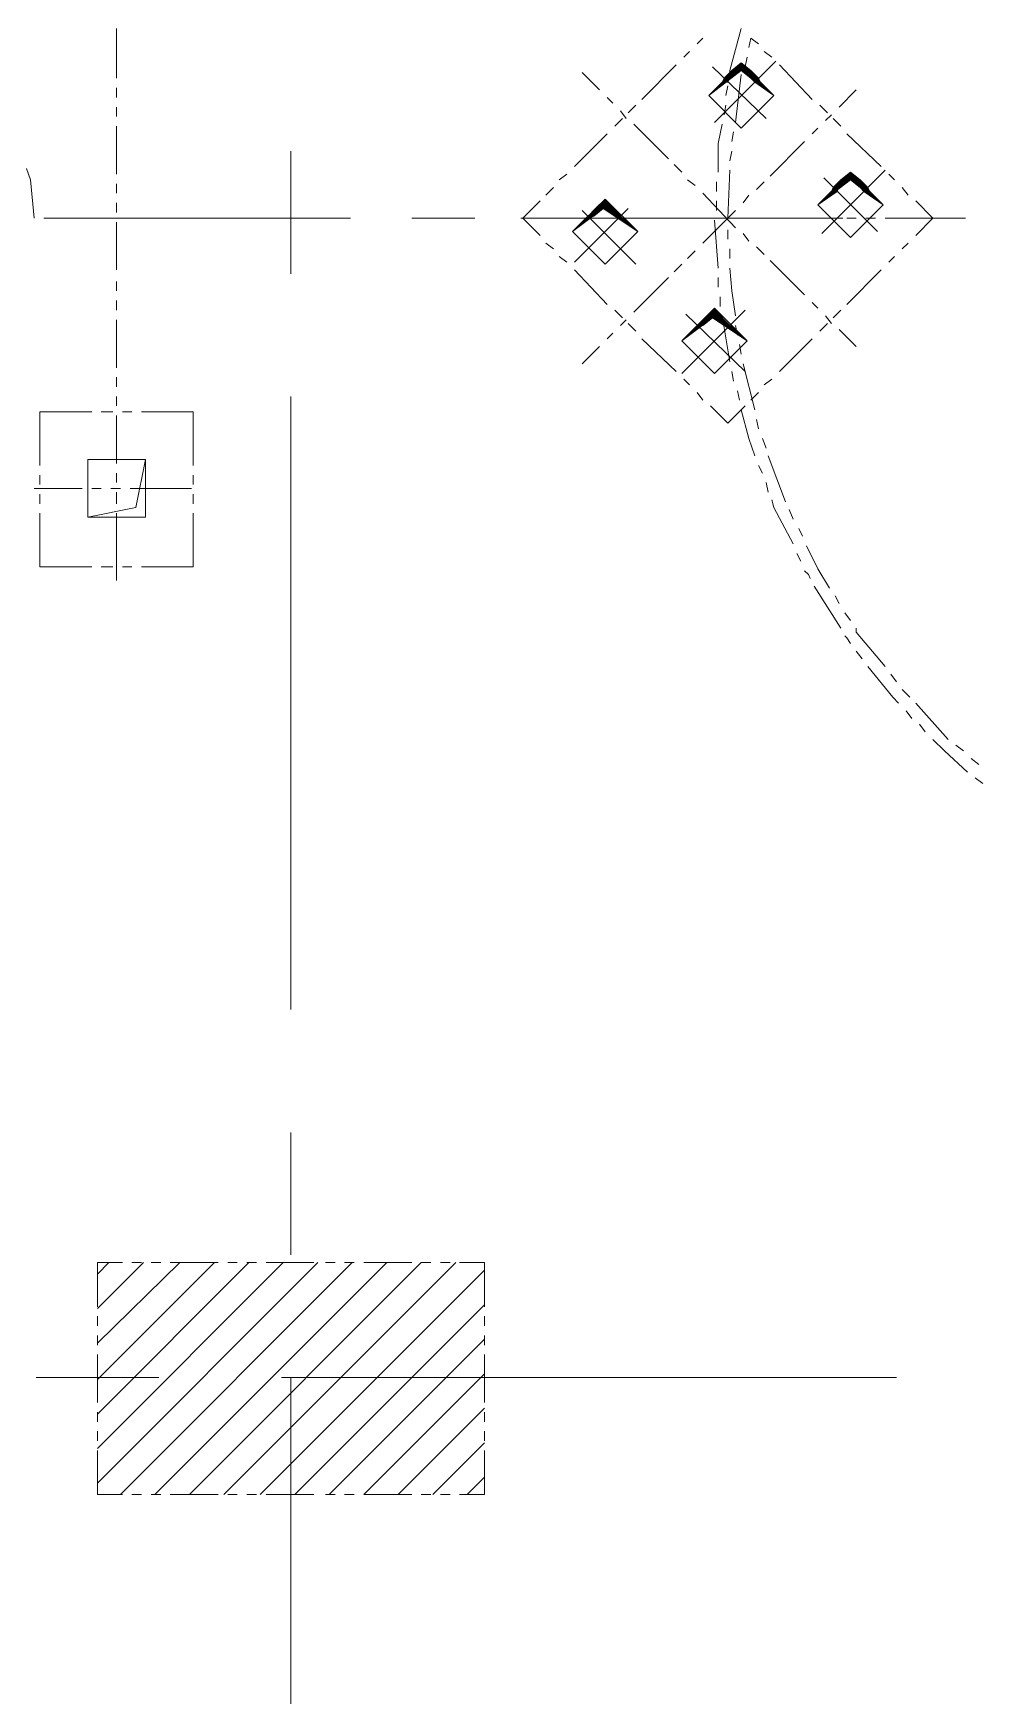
# Model space of a CAD drawing. Header units: millimetres. Extents: x 29 to 95071, y 20 to 67221.
# Drawn here: x 43362 to 45818, y 33362 to 37662 of the extents above; entities that cross this region are included whole.
import ezdxf

# ---------------------------------------------------------------- set-up
doc = ezdxf.new("R2010")
doc.units = ezdxf.units.MM

msp = doc.modelspace()

# ---------------------------------------------------------------- hatches: boundary and pattern name
h = msp.add_hatch(color=7)
h.dxf.hatch_style = 2
h.paths.add_polyline_path([(45193.1, 37585.4), (45217.9, 37565.6), (45168.3, 37565.6)])
h = msp.add_hatch(color=7)
h.paths.add_polyline_path([(45163.4, 37545.7), (45148.5, 37545.7), (45158.4, 37535.8)])
h.paths.add_polyline_path([(45148.5, 37545.7), (45158.4, 37535.8), (45143.5, 37535.8)])
h = msp.add_hatch(color=7)
h.paths.add_polyline_path([(45193.1, 37565.6), (45168.3, 37565.6), (45163.4, 37545.7)])
h.paths.add_polyline_path([(45168.3, 37565.6), (45163.4, 37545.7), (45148.5, 37545.7)])
h = msp.add_hatch(color=7)
h.paths.add_polyline_path([(45217.9, 37565.6), (45193.1, 37565.6), (45237.7, 37545.7)])
h.paths.add_polyline_path([(45193.1, 37565.6), (45237.7, 37545.7), (45217.9, 37545.7)])
h = msp.add_hatch(color=7)
h.paths.add_polyline_path([(45237.7, 37545.7), (45217.9, 37545.7), (45227.8, 37535.8)])
h.paths.add_polyline_path([(45217.9, 37545.7), (45227.8, 37535.8)])
h = msp.add_hatch(color=7)
h.dxf.hatch_style = 2
h.paths.add_polyline_path([(45237.7, 37545.7), (45242.7, 37535.8), (45227.8, 37535.8)])
h = msp.add_hatch(color=7)
h.dxf.hatch_style = 2
h.paths.add_polyline_path([(45143.5, 37535.8), (45153.5, 37535.8), (45108.9, 37501.1)])
h = msp.add_hatch(color=7)
h.paths.add_polyline_path([(45153.5, 37535.8), (45143.5, 37535.8)])
h.paths.add_polyline_path([(45153.5, 37535.8), (45143.5, 37535.8), (45158.4, 37535.8)])
h = msp.add_hatch(color=7)
h.paths.add_polyline_path([(45242.7, 37535.8), (45227.8, 37535.8)])
h.paths.add_polyline_path([(45242.7, 37535.8), (45227.8, 37535.8)])
h.paths.add_polyline_path([(45227.8, 37535.8), (45242.7, 37535.8), (45277.4, 37501.1)])
h = msp.add_hatch(color=7)
h.paths.add_polyline_path([(45475.6, 37283), (45450.9, 37283), (45445.9, 37263.2)])
h.paths.add_polyline_path([(45450.9, 37283), (45445.9, 37263.2), (45431, 37263.2)])
h = msp.add_hatch(color=7)
h.dxf.hatch_style = 2
h.paths.add_polyline_path([(45475.6, 37302.9), (45500.4, 37283), (45450.9, 37283)])
h = msp.add_hatch(color=7)
h.paths.add_polyline_path([(45500.4, 37283), (45475.6, 37283), (45520.2, 37263.2)])
h.paths.add_polyline_path([(45475.6, 37283), (45520.2, 37263.2), (45500.4, 37263.2)])
h = msp.add_hatch(color=7)
h.dxf.hatch_style = 2
h.paths.add_polyline_path([(45426.1, 37253.3), (45440.9, 37253.3), (45391.4, 37218.6)])
h = msp.add_hatch(color=7)
h.paths.add_polyline_path([(45445.9, 37263.2), (45431, 37263.2), (45440.9, 37253.3)])
h.paths.add_polyline_path([(45431, 37263.2), (45440.9, 37253.3), (45426.1, 37253.3)])
h = msp.add_hatch(color=7)
h.paths.add_polyline_path([(45520.2, 37263.2), (45500.4, 37263.2), (45510.3, 37253.3)])
h.paths.add_polyline_path([(45500.4, 37263.2), (45510.3, 37253.3)])
h = msp.add_hatch(color=7)
h.dxf.hatch_style = 2
h.paths.add_polyline_path([(45520.2, 37263.2), (45525.2, 37253.3), (45510.3, 37253.3)])
h = msp.add_hatch(color=7)
h.paths.add_polyline_path([(45525.2, 37253.3), (45510.3, 37253.3)])
h.paths.add_polyline_path([(45525.2, 37253.3), (45510.3, 37253.3)])
h.paths.add_polyline_path([(45510.3, 37253.3), (45525.2, 37253.3), (45559.9, 37218.6)])
h = msp.add_hatch(color=7)
h.paths.add_polyline_path([(44836.2, 37208.7), (44816.4, 37208.7), (44811.5, 37188.9)])
h.paths.add_polyline_path([(44816.4, 37208.7), (44811.5, 37188.9), (44796.6, 37188.9)])
h = msp.add_hatch(color=7)
h.dxf.hatch_style = 2
h.paths.add_polyline_path([(44841.2, 37233.5), (44861, 37208.7), (44816.4, 37208.7)])
h = msp.add_hatch(color=7)
h.paths.add_polyline_path([(44861, 37208.7), (44836.2, 37208.7), (44880.9, 37188.9)])
h.paths.add_polyline_path([(44836.2, 37208.7), (44880.9, 37188.9), (44866, 37188.9)])
h = msp.add_hatch(color=7)
h.paths.add_polyline_path([(44801.5, 37183.9), (44796.6, 37188.9)])
h.paths.add_polyline_path([(44796.6, 37188.9), (44801.5, 37183.9), (44791.6, 37183.9)])
h.paths.add_polyline_path([(44801.5, 37183.9), (44791.6, 37183.9), (44756.9, 37149.2)])
h = msp.add_hatch(color=7)
h.dxf.hatch_style = 2
h.paths.add_polyline_path([(44796.6, 37188.9), (44811.5, 37188.9), (44801.5, 37183.9)])
h = msp.add_hatch(color=7)
h.paths.add_polyline_path([(44880.9, 37188.9), (44866, 37188.9), (44875.9, 37183.9)])
h.paths.add_polyline_path([(44866, 37188.9), (44875.9, 37183.9)])
h = msp.add_hatch(color=7)
h.dxf.hatch_style = 2
h.paths.add_polyline_path([(44880.9, 37188.9), (44885.8, 37183.9), (44875.9, 37183.9)])
h = msp.add_hatch(color=7)
h.paths.add_polyline_path([(44885.8, 37183.9), (44890.8, 37183.9), (44875.9, 37183.9)])
h.paths.add_polyline_path([(44890.8, 37183.9), (44875.9, 37183.9)])
h.paths.add_polyline_path([(44875.9, 37183.9), (44890.8, 37183.9), (44925.5, 37149.2)])
h = msp.add_hatch(color=7)
h.dxf.hatch_style = 2
h.paths.add_polyline_path([(45123.7, 36951), (45143.5, 36926.2), (45098.9, 36926.2)])
h = msp.add_hatch(color=7)
h.dxf.hatch_style = 2
h.paths.add_polyline_path([(45074.2, 36901.4), (45084.1, 36901.4), (45039.5, 36866.7)])
h = msp.add_hatch(color=7)
h.paths.add_polyline_path([(45094, 36906.3), (45079.1, 36906.3), (45084.1, 36901.4)])
h.paths.add_polyline_path([(45079.1, 36906.3), (45084.1, 36901.4), (45074.2, 36901.4)])
h = msp.add_hatch(color=7)
h.paths.add_polyline_path([(45118.8, 36926.2), (45098.9, 36926.2), (45094, 36906.3)])
h.paths.add_polyline_path([(45098.9, 36926.2), (45094, 36906.3), (45079.1, 36906.3)])
h = msp.add_hatch(color=7)
h.paths.add_polyline_path([(45143.5, 36926.2), (45118.8, 36926.2), (45163.4, 36906.3)])
h.paths.add_polyline_path([(45118.8, 36926.2), (45163.4, 36906.3), (45148.5, 36906.3)])
h = msp.add_hatch(color=7)
h.paths.add_polyline_path([(45163.4, 36906.3), (45148.5, 36906.3), (45158.4, 36901.4)])
h.paths.add_polyline_path([(45148.5, 36906.3), (45158.4, 36901.4)])
h = msp.add_hatch(color=7)
h.dxf.hatch_style = 2
h.paths.add_polyline_path([(45163.4, 36906.3), (45173.3, 36901.4), (45158.4, 36901.4)])
h = msp.add_hatch(color=7)
h.paths.add_polyline_path([(45173.3, 36901.4), (45158.4, 36901.4)])
h.paths.add_polyline_path([(45173.3, 36901.4), (45158.4, 36901.4)])
h.paths.add_polyline_path([(45158.4, 36901.4), (45173.3, 36901.4), (45208, 36866.7)])

# ---------------------------------------------------------------- linework, layer by layer
at = {"color": 7, "lineweight": 0}
for points in [[(43577.3, 37545.7), (43577.3, 37674.6)], [(45193.1, 37674.6), (45163.4, 37565.6), (45163.4, 37550.7)], [(45094, 37649.8), (45079.1, 37635)], [(45217.9, 37649.8), (45212.9, 37625)], [(45237.7, 37635), (45217.9, 37649.8)], [(45024.6, 37580.4), (44935.4, 37491.2)], [(45059.3, 37615.1), (45044.4, 37600.3)], [(45193.1, 37585.4), (45108.9, 37501.1), (45193.1, 37565.6)], [(45282.3, 37590.3), (45123.7, 37431.7)], [(45277.4, 37501.1), (45193.1, 37585.4)], [(45208, 37600.3), (45203, 37575.5)], [(45272.4, 37600.3), (45252.6, 37615.1)], [(45376.5, 37491.2), (45292.2, 37580.4)], [(44826.3, 37516), (44781.7, 37560.6)], [(45257.5, 37441.7), (45118.8, 37575.5)], [(45193.1, 37555.7), (45178.2, 37431.7)], [(45193.1, 37565.6), (45277.4, 37501.1)], [(43577.3, 37496.2), (43577.3, 37521)], [(44861, 37481.3), (44846.2, 37496.2)], [(45193.1, 37416.9), (45108.9, 37501.1)], [(45158.4, 37525.9), (45153.5, 37501.1)], [(45277.4, 37501.1), (45193.1, 37416.9)], [(45490.5, 37516), (45445.9, 37471.4)], [(43577.3, 37446.6), (43577.3, 37471.4)], [(44895.7, 37441.7), (44880.9, 37461.5)], [(44920.5, 37476.3), (44900.7, 37456.5)], [(45153.5, 37476.3), (45148.5, 37451.6)], [(45416.2, 37456.5), (45396.3, 37476.3)], [(45426.1, 37451.6), (45411.2, 37436.7)], [(43577.3, 37297.9), (43577.3, 37421.8)], [(44885.8, 37441.7), (44866, 37421.8)], [(45004.8, 37337.6), (44915.5, 37426.8)], [(45143.5, 37426.8), (45133.6, 37377.2), (45133.6, 37302.9)], [(45391.4, 37416.9), (45376.5, 37402)], [(45450.9, 37421.8), (45431, 37441.7)], [(44846.2, 37402), (44761.9, 37317.7)], [(45173.3, 37407), (45168.3, 37382.2)], [(45356.7, 37382.2), (45267.5, 37293)], [(45554.9, 37317.7), (45465.7, 37402)], [(44028.3, 37040.2), (44028.3, 37357.4)], [(45039.5, 37302.9), (45019.6, 37322.7)], [(45168.3, 37357.4), (45163.4, 37332.6)], [(43364.2, 37183.9), (43354.2, 37283), (43344.3, 37312.8)], [(44742.1, 37297.9), (44722.2, 37283)], [(45074.2, 37268.2), (45054.3, 37283)], [(45163.4, 37307.8), (45158.4, 37183.9), (45158.4, 37179)], [(45475.6, 37302.9), (45391.4, 37218.6), (45475.6, 37283)], [(45564.9, 37307.8), (45401.3, 37144.3)], [(45545, 37149.2), (45406.2, 37288)], [(45475.6, 37283), (45559.9, 37218.6), (45475.6, 37302.9)], [(45589.6, 37283), (45574.8, 37297.9)], [(43577.3, 37248.3), (43577.3, 37273.1)], [(44707.4, 37263.2), (44687.5, 37243.4)], [(45178.2, 37159.1), (45094, 37248.3)], [(45128.7, 37278.1), (45128.7, 37253.3)], [(45212.9, 37243.4), (45198.1, 37223.6)], [(45252.6, 37278.1), (45232.8, 37258.3)], [(45624.3, 37243.4), (45609.5, 37263.2)], [(43577.3, 37198.8), (43577.3, 37223.6)], [(44672.7, 37228.5), (44628.1, 37183.9)], [(44841.2, 37233.5), (44756.9, 37149.2), (44836.2, 37208.7)], [(44900.7, 37208.7), (44761.9, 37069.9)], [(44920.5, 37065), (44781.7, 37203.7)], [(44836.2, 37208.7), (44925.5, 37149.2), (44841.2, 37233.5)], [(45178.2, 37203.7), (45094, 37119.5)], [(45128.7, 37228.5), (45128.7, 37203.7)], [(45475.6, 37134.3), (45391.4, 37218.6)], [(45559.9, 37218.6), (45475.6, 37134.3)], [(45688.8, 37183.9), (45644.2, 37228.5)], [(44182, 37183.9), (43388.9, 37183.9)], [(43577.3, 37050.1), (43577.3, 37174)], [(44504.2, 37183.9), (44340.6, 37183.9)], [(44687.5, 37183.9), (44623.1, 37183.9)], [(44672.7, 37139.3), (44628.1, 37183.9)], [(45455.8, 37183.9), (44662.8, 37183.9)], [(44737.1, 37183.9), (44712.3, 37183.9)], [(44786.7, 37183.9), (44761.9, 37183.9)], [(44940.3, 37183.9), (44816.4, 37183.9)], [(44989.9, 37183.9), (44965.1, 37183.9)], [(45039.5, 37183.9), (45014.7, 37183.9)], [(45188.2, 37183.9), (45064.2, 37183.9)], [(45123.7, 37179), (45133.6, 37055)], [(45158.4, 37154.2), (45158.4, 37129.4)], [(45237.7, 37183.9), (45212.9, 37183.9)], [(45287.3, 37183.9), (45262.5, 37183.9)], [(45440.9, 37183.9), (45312.1, 37183.9)], [(45490.5, 37183.9), (45465.7, 37183.9)], [(45540.1, 37183.9), (45515.3, 37183.9)], [(45629.3, 37183.9), (45564.9, 37183.9)], [(45773, 37183.9), (45614.4, 37183.9)], [(45688.8, 37183.9), (45644.2, 37139.3)], [(44707.4, 37104.6), (44687.5, 37119.5)], [(44841.2, 37065), (44756.9, 37149.2)], [(44925.5, 37149.2), (44841.2, 37065)], [(45212.9, 37124.4), (45198.1, 37144.3)], [(45252.6, 37089.7), (45232.8, 37109.6)], [(45624.3, 37119.5), (45609.5, 37104.6)], [(44742.1, 37069.9), (44722.2, 37084.8)], [(45039.5, 37065), (45019.6, 37045.1)], [(45074.2, 37099.7), (45054.3, 37079.8)], [(45163.4, 37104.6), (45163.4, 37079.8)], [(45356.7, 36985.7), (45267.5, 37074.9)], [(45589.6, 37084.8), (45574.8, 37069.9)], [(44846.2, 36960.9), (44761.9, 37050.1)], [(45004.8, 37030.3), (44915.5, 36941)], [(45133.6, 37030.3), (45133.6, 37005.5)], [(45163.4, 37055), (45168.3, 36995.6), (45178.2, 36931.1)], [(45554.9, 37050.1), (45465.7, 36960.9)], [(43577.3, 36995.6), (43577.3, 37020.3)], [(45138.6, 36980.7), (45138.6, 36955.9)], [(43577.3, 36946), (43577.3, 36970.8)], [(44885.8, 36926.2), (44866, 36946)], [(45123.7, 36951), (45039.5, 36866.7), (45118.8, 36926.2)], [(45203, 36946), (45039.5, 36782.4)], [(45203, 36787.4), (45049.4, 36936.1)], [(45118.8, 36926.2), (45208, 36866.7), (45123.7, 36951)], [(45391.4, 36951), (45376.5, 36965.8)], [(45450.9, 36946), (45431, 36926.2)], [(43577.3, 36797.3), (43577.3, 36921.2)], [(44895.7, 36921.2), (44880.9, 36906.3)], [(44920.5, 36891.5), (44900.7, 36911.3)], [(45143.5, 36931.1), (45163.4, 36812.2)], [(45178.2, 36906.3), (45183.2, 36881.6)], [(45416.2, 36911.3), (45396.3, 36891.5)], [(45426.1, 36911.3), (45411.2, 36931.1)], [(45490.5, 36851.8), (45445.9, 36896.4)], [(44826.3, 36851.8), (44781.7, 36807.2)], [(44861, 36886.5), (44846.2, 36871.7)], [(45024.6, 36787.4), (44935.4, 36871.7)], [(45123.7, 36782.4), (45039.5, 36866.7)], [(45208, 36866.7), (45123.7, 36782.4)], [(45188.2, 36856.8), (45193.1, 36832)], [(45376.5, 36871.7), (45292.2, 36787.4)], [(45198.1, 36807.2), (45227.8, 36688.3)], [(43577.3, 36747.7), (43577.3, 36772.5)], [(45059.3, 36752.7), (45044.4, 36767.6)], [(45168.3, 36787.4), (45173.3, 36762.6)], [(45272.4, 36767.6), (45252.6, 36752.7)], [(43577.3, 36698.2), (43577.3, 36723)], [(44028.3, 35136.9), (44028.3, 36723)], [(45094, 36713), (45079.1, 36732.9)], [(45183.2, 36737.8), (45188.2, 36713)], [(45237.7, 36732.9), (45217.9, 36713)], [(43379, 36544.5), (43379, 36683.3)], [(43512.8, 36683.3), (43379, 36683.3)], [(43567.4, 36683.3), (43537.6, 36683.3)], [(43616.9, 36683.3), (43592.2, 36683.3)], [(43775.5, 36683.3), (43641.7, 36683.3)], [(43775.5, 36544.5), (43775.5, 36683.3)], [(45158.4, 36653.6), (45113.8, 36698.2)], [(45203, 36698.2), (45158.4, 36653.6)], [(45193.1, 36688.3), (45212.9, 36613.9), (45227.8, 36569.3)], [(43577.3, 36549.5), (43577.3, 36673.4)], [(45232.8, 36663.5), (45237.7, 36638.7)], [(45247.6, 36613.9), (45257.5, 36589.1)], [(43651.6, 36559.4), (43502.9, 36559.4)], [(43502.9, 36410.7), (43502.9, 36559.4)], [(45262.5, 36569.3), (45307.1, 36450.3)], [(43379, 36495), (43379, 36519.7)], [(43577.3, 36499.9), (43577.3, 36524.7)], [(43775.5, 36495), (43775.5, 36519.7)], [(45237.7, 36544.5), (45247.6, 36524.7)], [(43488.1, 36485), (43364.2, 36485)], [(43379, 36445.4), (43379, 36470.2)], [(43537.6, 36485), (43512.8, 36485)], [(43587.2, 36485), (43562.4, 36485)], [(43577.3, 36445.4), (43577.3, 36475.1)], [(43770.6, 36485), (43612, 36485)], [(43775.5, 36445.4), (43775.5, 36470.2)], [(45257.5, 36499.9), (45262.5, 36475.1)], [(43379, 36281.8), (43379, 36420.6)], [(43577.3, 36247.1), (43577.3, 36420.6)], [(43775.5, 36281.8), (43775.5, 36420.6)], [(45272.4, 36455.3), (45277.4, 36435.5), (45326.9, 36341.3)], [(45317, 36430.5), (45326.9, 36405.7)], [(45341.8, 36381), (45351.7, 36361.1)], [(45361.6, 36336.3), (45391.4, 36276.9), (45421.1, 36227.3)], [(45336.9, 36316.5), (45346.8, 36296.7)], [(43512.8, 36281.8), (43379, 36281.8)], [(43567.4, 36281.8), (43537.6, 36281.8)], [(43616.9, 36281.8), (43592.2, 36281.8)], [(43775.5, 36281.8), (43641.7, 36281.8)], [(45356.7, 36271.9), (45366.6, 36262), (45371.5, 36252.1)], [(45381.5, 36232.3), (45450.9, 36123.2)], [(45436, 36207.5), (45445.9, 36187.6)], [(45460.8, 36162.9), (45475.6, 36143)], [(45490.5, 36123.2), (45490.5, 36113.3), (45564.9, 36024.1)], [(45460.8, 36103.4), (45465.7, 36098.4), (45475.6, 36083.6)], [(45490.5, 36063.7), (45505.4, 36043.9)], [(45520.2, 36024.1), (45584.7, 35944.8), (45599.6, 35929.9)], [(45579.7, 36004.3), (45594.6, 35984.4)], [(45609.5, 35964.6), (45629.3, 35944.8)], [(45619.4, 35910.1), (45634.2, 35890.3)], [(45644.2, 35929.9), (45728.4, 35835.7)], [(45654.1, 35875.4), (45668.9, 35855.6)], [(45688.8, 35835.7), (45718.5, 35806), (45778, 35751.5)], [(45748.2, 35820.9), (45768.1, 35806)], [(45787.9, 35786.2), (45807.7, 35771.3)], [(45797.8, 35736.6), (45817.6, 35721.7)], [(44028.3, 34502.4), (44028.3, 34819.6)], [(43592.2, 34482.6), (43527.7, 34482.6), (43527.7, 34368.6)], [(43527.7, 34452.9), (43557.5, 34482.6)], [(43527.7, 34363.6), (43646.7, 34482.6)], [(43527.7, 34274.4), (43740.8, 34482.6)], [(43527.7, 34180.2), (43830.1, 34482.6)], [(43527.7, 34091), (43919.3, 34482.6)], [(43527.7, 34001.8), (44008.5, 34482.6)], [(43527.7, 33912.6), (44097.7, 34482.6)], [(43587.2, 33882.9), (44186.9, 34482.6)], [(43641.7, 34482.6), (43616.9, 34482.6)], [(43691.3, 34482.6), (43666.5, 34482.6)], [(43676.4, 33882.9), (44276.2, 34482.6)], [(43840, 34482.6), (43716.1, 34482.6)], [(43765.6, 33882.9), (44365.4, 34482.6)], [(43854.8, 33882.9), (44454.6, 34482.6)], [(43889.5, 34482.6), (43864.8, 34482.6)], [(43939.1, 34482.6), (43914.3, 34482.6)], [(43949, 33882.9), (44528.9, 34462.8)], [(44087.8, 34482.6), (43963.9, 34482.6)], [(44142.3, 34482.6), (44117.5, 34482.6)], [(44191.9, 34482.6), (44167.1, 34482.6)], [(44340.6, 34482.6), (44216.7, 34482.6)], [(44390.2, 34482.6), (44365.4, 34482.6)], [(44439.7, 34482.6), (44414.9, 34482.6)], [(44528.9, 34368.6), (44528.9, 34482.6), (44464.5, 34482.6)], [(44038.2, 33882.9), (44528.9, 34373.6)], [(43527.7, 34343.8), (43527.7, 34319)], [(44528.9, 34319), (44528.9, 34343.8)], [(43527.7, 34294.2), (43527.7, 34269.5)], [(44127.5, 33882.9), (44528.9, 34284.3)], [(44528.9, 34269.5), (44528.9, 34294.2)], [(43527.7, 34244.7), (43527.7, 34120.8)], [(44528.9, 34120.8), (44528.9, 34244.7)], [(43686.3, 34185.2), (43369.1, 34185.2)], [(45594.6, 34185.2), (44003.5, 34185.2)], [(44028.3, 32594.2), (44028.3, 34185.2)], [(44216.7, 33882.9), (44528.9, 34195.1)], [(44305.9, 33882.9), (44528.9, 34105.9)], [(43527.7, 34096), (43527.7, 34071.2)], [(44528.9, 34071.2), (44528.9, 34096)], [(43527.7, 34046.4), (43527.7, 34021.6)], [(44395.1, 33882.9), (44528.9, 34016.7)], [(44528.9, 34021.6), (44528.9, 34046.4)], [(43527.7, 33996.9), (43527.7, 33882.9), (43592.2, 33882.9)], [(44528.9, 33882.9), (44528.9, 33996.9)], [(44484.3, 33882.9), (44528.9, 33927.5)], [(43616.9, 33882.9), (43641.7, 33882.9)], [(43666.5, 33882.9), (43691.3, 33882.9)], [(43716.1, 33882.9), (43840, 33882.9)], [(43864.8, 33882.9), (43889.5, 33882.9)], [(43914.3, 33882.9), (43939.1, 33882.9)], [(43963.9, 33882.9), (44087.8, 33882.9)], [(44117.5, 33882.9), (44142.3, 33882.9)], [(44167.1, 33882.9), (44191.9, 33882.9)], [(44216.7, 33882.9), (44340.6, 33882.9)], [(44365.4, 33882.9), (44390.2, 33882.9)], [(44414.9, 33882.9), (44439.7, 33882.9)], [(44464.5, 33882.9), (44528.9, 33882.9)]]:
    msp.add_lwpolyline(points, dxfattribs=at)
for points in [[(45193.1, 37585.4), (45217.9, 37565.6), (45168.3, 37565.6)], [(45148.5, 37545.7), (45158.4, 37535.8), (45143.5, 37535.8)], [(45168.3, 37565.6), (45163.4, 37545.7), (45148.5, 37545.7)], [(45163.4, 37545.7), (45148.5, 37545.7), (45158.4, 37535.8)], [(45193.1, 37565.6), (45168.3, 37565.6), (45163.4, 37545.7)], [(45217.9, 37565.6), (45193.1, 37565.6), (45237.7, 37545.7)], [(45193.1, 37565.6), (45237.7, 37545.7), (45217.9, 37545.7)], [(45237.7, 37545.7), (45217.9, 37545.7), (45227.8, 37535.8)], [(45217.9, 37545.7), (45227.8, 37535.8)], [(45237.7, 37545.7), (45242.7, 37535.8), (45227.8, 37535.8)], [(45143.5, 37535.8), (45153.5, 37535.8), (45108.9, 37501.1)], [(45153.5, 37535.8), (45143.5, 37535.8)], [(45153.5, 37535.8), (45143.5, 37535.8), (45158.4, 37535.8)], [(45242.7, 37535.8), (45227.8, 37535.8)], [(45242.7, 37535.8), (45227.8, 37535.8)], [(45227.8, 37535.8), (45242.7, 37535.8), (45277.4, 37501.1)], [(45450.9, 37283), (45445.9, 37263.2), (45431, 37263.2)], [(45475.6, 37283), (45450.9, 37283), (45445.9, 37263.2)], [(45475.6, 37302.9), (45500.4, 37283), (45450.9, 37283)], [(45500.4, 37283), (45475.6, 37283), (45520.2, 37263.2)], [(45475.6, 37283), (45520.2, 37263.2), (45500.4, 37263.2)], [(45426.1, 37253.3), (45440.9, 37253.3), (45391.4, 37218.6)], [(45431, 37263.2), (45440.9, 37253.3), (45426.1, 37253.3)], [(45426.1, 37253.3), (45440.9, 37253.3)], [(45440.9, 37253.3), (45426.1, 37253.3)], [(45445.9, 37263.2), (45431, 37263.2), (45440.9, 37253.3)], [(45520.2, 37263.2), (45500.4, 37263.2), (45510.3, 37253.3)], [(45500.4, 37263.2), (45510.3, 37253.3)], [(45520.2, 37263.2), (45525.2, 37253.3), (45510.3, 37253.3)], [(45525.2, 37253.3), (45510.3, 37253.3)], [(45525.2, 37253.3), (45510.3, 37253.3)], [(45510.3, 37253.3), (45525.2, 37253.3), (45559.9, 37218.6)], [(44816.4, 37208.7), (44811.5, 37188.9), (44796.6, 37188.9)], [(44836.2, 37208.7), (44816.4, 37208.7), (44811.5, 37188.9)], [(44841.2, 37233.5), (44861, 37208.7), (44816.4, 37208.7)], [(44861, 37208.7), (44836.2, 37208.7), (44880.9, 37188.9)], [(44836.2, 37208.7), (44880.9, 37188.9), (44866, 37188.9)], [(44801.5, 37183.9), (44791.6, 37183.9), (44756.9, 37149.2)], [(44796.6, 37188.9), (44801.5, 37183.9), (44791.6, 37183.9)], [(44791.6, 37183.9), (44801.5, 37183.9)], [(44801.5, 37183.9), (44791.6, 37183.9)], [(44796.6, 37188.9), (44811.5, 37188.9), (44801.5, 37183.9)], [(44801.5, 37183.9), (44796.6, 37188.9)], [(44880.9, 37188.9), (44866, 37188.9), (44875.9, 37183.9)], [(44866, 37188.9), (44875.9, 37183.9)], [(44880.9, 37188.9), (44885.8, 37183.9), (44875.9, 37183.9)], [(44885.8, 37183.9), (44890.8, 37183.9), (44875.9, 37183.9)], [(44890.8, 37183.9), (44875.9, 37183.9)], [(44875.9, 37183.9), (44890.8, 37183.9), (44925.5, 37149.2)], [(45123.7, 36951), (45143.5, 36926.2), (45098.9, 36926.2)], [(45074.2, 36901.4), (45084.1, 36901.4), (45039.5, 36866.7)], [(45079.1, 36906.3), (45084.1, 36901.4), (45074.2, 36901.4)], [(45074.2, 36901.4), (45084.1, 36901.4)], [(45084.1, 36901.4), (45074.2, 36901.4)], [(45098.9, 36926.2), (45094, 36906.3), (45079.1, 36906.3)], [(45094, 36906.3), (45079.1, 36906.3), (45084.1, 36901.4)], [(45118.8, 36926.2), (45098.9, 36926.2), (45094, 36906.3)], [(45143.5, 36926.2), (45118.8, 36926.2), (45163.4, 36906.3)], [(45118.8, 36926.2), (45163.4, 36906.3), (45148.5, 36906.3)], [(45163.4, 36906.3), (45148.5, 36906.3), (45158.4, 36901.4)], [(45148.5, 36906.3), (45158.4, 36901.4)], [(45163.4, 36906.3), (45173.3, 36901.4), (45158.4, 36901.4)], [(45173.3, 36901.4), (45158.4, 36901.4)], [(45173.3, 36901.4), (45158.4, 36901.4)], [(45158.4, 36901.4), (45173.3, 36901.4), (45208, 36866.7)], [(43651.6, 36559.4), (43651.6, 36410.7), (43502.9, 36410.7), (43626.8, 36435.5)]]:
    msp.add_lwpolyline(points, close=True, dxfattribs=at)

doc.saveas('drawing.dxf')
